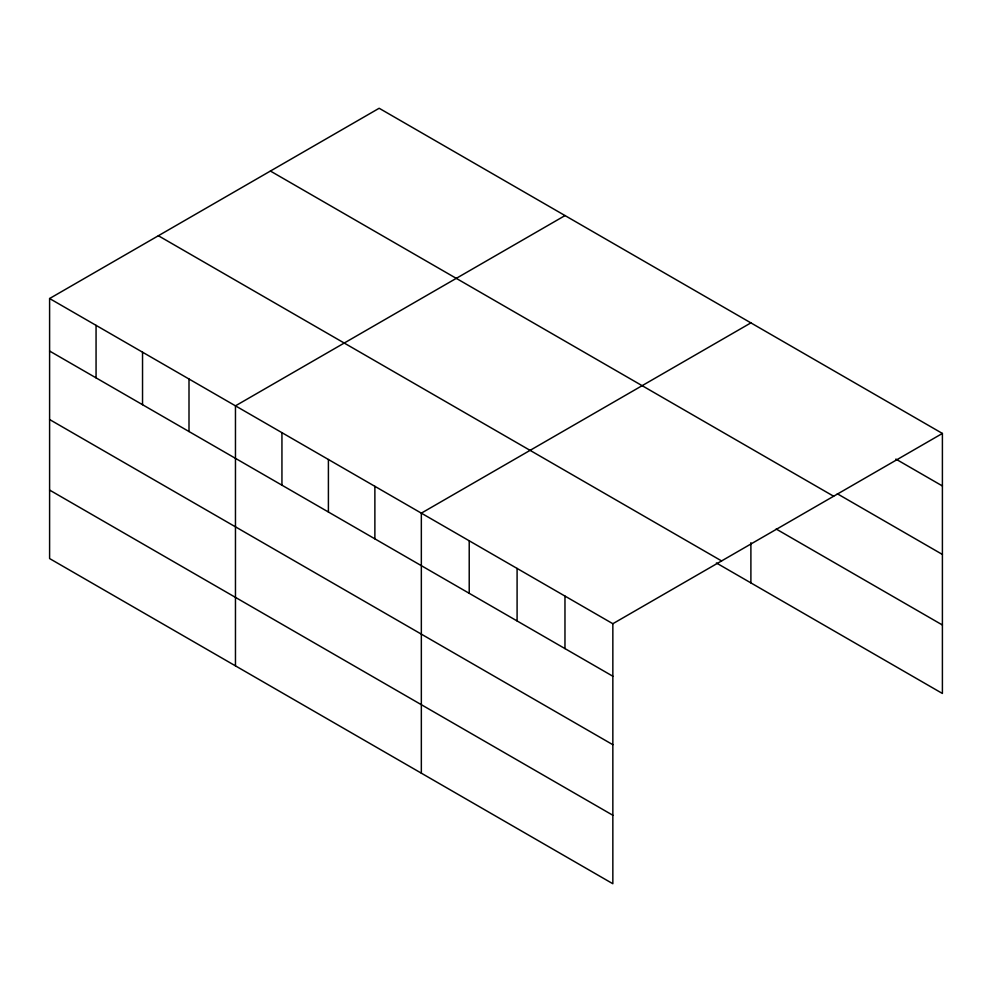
<?xml version="1.0" encoding="UTF-8"?>
<svg xmlns="http://www.w3.org/2000/svg" width="992" height="992" viewBox="0 0 992 992"><rect width="100%" height="100%" fill="white"/><g stroke="black" fill="none" stroke-linecap="round" stroke-linejoin="round"><path stroke-width="1.49" d="M49.6 298.53L612.845 623.72L612.845 883.736L49.6 558.558L49.6 298.53L379.155 108.264L942.4 433.442L942.4 693.47L716.385 562.972M565.031 215.574L235.464 405.84L235.464 665.868M750.894 322.884L421.34 513.149L421.34 773.177M612.845 623.72L942.4 433.442M895.85 459.085L942.4 485.956M837.335 493.78L942.4 554.441M270.407 171.046L833.64 496.236M776.166 529.021L942.4 624.997M158.36 235.736L721.593 560.926M49.6 351.044L612.845 676.234M49.6 419.529L612.845 744.707M49.6 490.073L612.845 815.263M750.894 542.711L750.894 582.912M564.969 596.068L564.969 648.594M517.092 568.428L517.092 620.942M469.216 540.789L469.216 593.303M374.877 486.328L374.877 538.842M328.402 459.494L328.402 512.008M281.939 432.673L281.939 485.187M189.001 379.018L189.001 431.532M142.538 352.185L142.538 404.699M96.063 325.364L96.063 377.878"/></g></svg>
